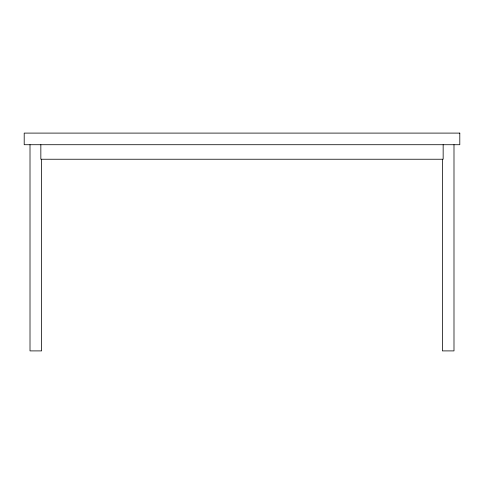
<?xml version="1.0" encoding="UTF-8"?>
<svg xmlns="http://www.w3.org/2000/svg" width="484" height="484" viewBox="0 0 484 484"><rect width="100%" height="100%" fill="white"/><g stroke="black" fill="none" stroke-linecap="round" stroke-linejoin="round"><path stroke-width="0.73" d="M453.992 144.716L453.992 350.9L442.376 350.9L442.376 159.236M443.156 144.716L443.156 159.236L40.844 159.236L40.844 144.716M41.624 159.236L41.624 350.9L30.008 350.9L30.008 144.716M459.8 133.1L24.2 133.1L24.2 144.716L459.8 144.716L459.8 133.1"/></g></svg>
